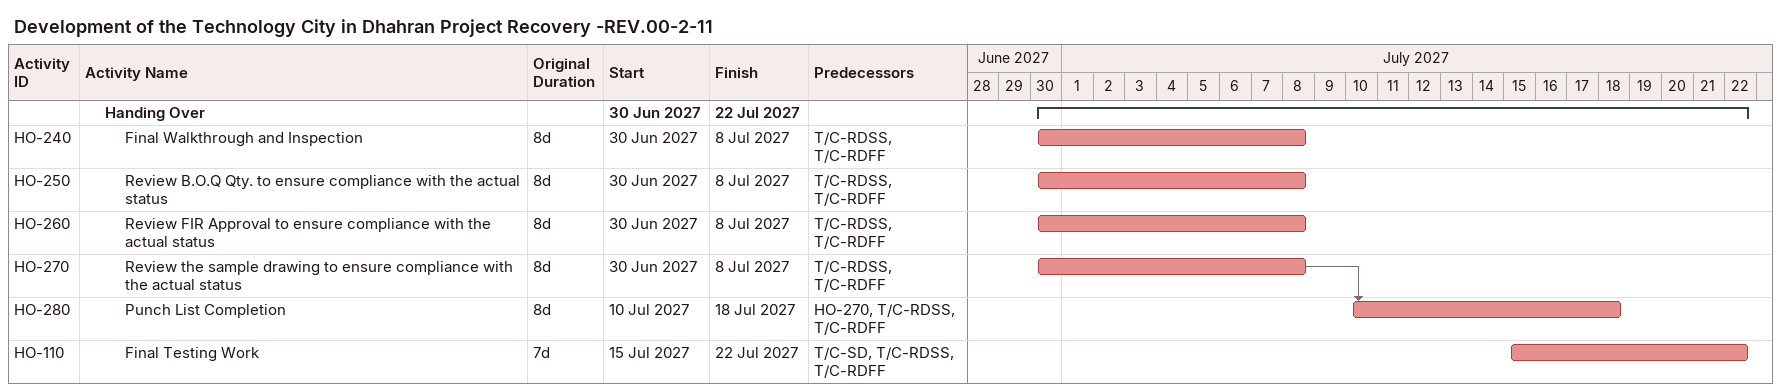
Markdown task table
Development of the Technology City in Dhahran Project Recovery -REV.00-2-11

| ID | Level | Task | Original duration | Start | Finish | Predecessors |
|---|---|---|---|---|---|---|
|  | 2 | **Handing Over** |  | 2027-06-30 | 2027-07-22 |  |
| HO-240 | 3 | Final Walkthrough and Inspection | 8d | 2027-06-30 | 2027-07-08 | T/C-RDSS, T/C-RDFF |
| HO-250 | 3 | Review B.O.Q Qty. to ensure compliance with the actual status | 8d | 2027-06-30 | 2027-07-08 | T/C-RDSS, T/C-RDFF |
| HO-260 | 3 | Review FIR Approval to ensure compliance with the actual status | 8d | 2027-06-30 | 2027-07-08 | T/C-RDSS, T/C-RDFF |
| HO-270 | 3 | Review the sample drawing to ensure compliance with the actual status | 8d | 2027-06-30 | 2027-07-08 | T/C-RDSS, T/C-RDFF |
| HO-280 | 3 | Punch List Completion | 8d | 2027-07-10 | 2027-07-18 | HO-270, T/C-RDSS, T/C-RDFF |
| HO-110 | 3 | Final Testing Work | 7d | 2027-07-15 | 2027-07-22 | T/C-SD, T/C-RDSS, T/C-RDFF |
